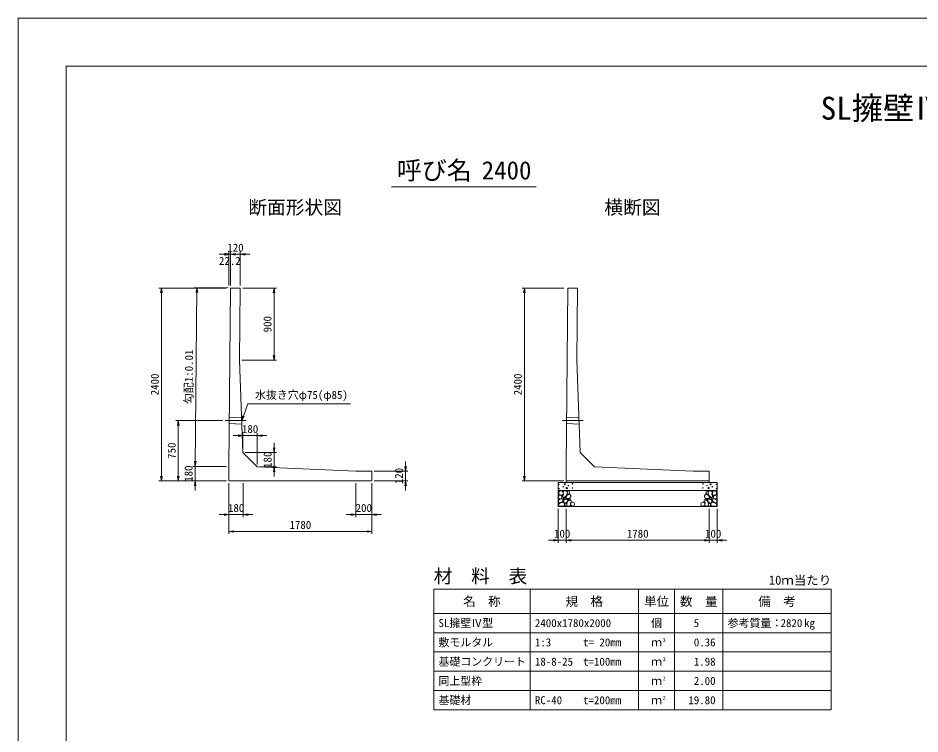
# Model space of a CAD drawing. Units: millimetres at full size, sheet at 1:30. Extents: x 0 to 25230, y 0 to 17820.
# Drawn here: x 0 to 11229, y 8910 to 17820 of the extents above; entities that cross this region are included whole.
import ezdxf
from ezdxf.enums import TextEntityAlignment as Align

# ---------------------------------------------------------------- set-up
doc = ezdxf.new("R2010")
doc.units = ezdxf.units.MM
doc.header["$LTSCALE"] = 30
doc.linetypes.add('CHAIN', pattern=[18.5, 12, -1.5, 3.5, -1.5])
doc.linetypes.add('DASHED_SPACED', pattern=[12, 6, -6])
for name, color, linetype, lineweight in [('D-BMK', 2, 'CHAIN', 13), ('D-DCR-HCHn', 4, 'Continuous', 9), ('D-MTR-FRAM', 7, 'Continuous', 13), ('D-MTR-LINE', 7, 'Continuous', 13), ('D-STR-DIM', 7, 'Continuous', 13), ('D-STR-STRn', 1, 'Continuous', 13), ('D-STR-TXT', 7, 'Continuous', 13), ('D-TTL', 2, 'Continuous', 13), ('D-TTL-TXT', 7, 'Continuous', 13)]:
    doc.layers.add(name, color=color, linetype=linetype, lineweight=lineweight)
doc.layers.add('D-MTR', color=7, linetype='Continuous')
doc.layers.add('D-MTR-TXT', color=7, linetype='Continuous')
doc.styles.add('ＭＳ ゴシック', font='')
doc.styles.get('ＭＳ ゴシック').set_extended_font_data('MS Gothic')

# ---------------------------------------------------------------- blocks, each defined once
blk = doc.blocks.new('open_arrow')
at = {"color": 0, "linetype": 'Continuous', "lineweight": -2}
blk.add_lwpolyline([(7.5, 1.25), (0, 0), (7.5, -1.25)], dxfattribs=at)

msp = doc.modelspace()

# ---------------------------------------------------------------- linework, layer by layer
at = {"layer": 'D-BMK'}
for p, q in [((2580.7, 12810), (2834.79, 12810)), ((6780.7, 12810), (7034.79, 12810))]:
    msp.add_line(p, q, dxfattribs=at)
at = {"layer": 'D-DCR-HCHn'}
for points in [[(6776.2, 11931.59), (6755.4, 11936.22), (6736.9, 11926.97), (6734.59, 11906.17), (6739.21, 11889.99), (6762.33, 11883.05), (6778.51, 11883.05), (6785.44, 11894.61), (6785.44, 11920.04)], [(6794.69, 11933.91), (6787.76, 11913.1), (6790.07, 11889.99), (6773.89, 11864.56), (6794.69, 11853), (6817.8, 11864.56), (6831.67, 11883.05), (6836.3, 11913.1), (6831.67, 11929.28), (6817.8, 11936.22)], [(6838.61, 11929.28), (6838.61, 11901.55), (6850.16, 11894.61), (6861.72, 11901.55), (6864.03, 11917.73), (6861.72, 11931.59), (6845.54, 11936.22)], [(8591.39, 11929.28), (8591.39, 11901.55), (8579.84, 11894.61), (8568.28, 11901.55), (8565.97, 11917.73), (8568.28, 11931.59), (8584.46, 11936.22)], [(8635.31, 11933.91), (8642.24, 11913.1), (8639.93, 11889.99), (8656.11, 11864.56), (8635.31, 11853), (8612.2, 11864.56), (8598.33, 11883.05), (8593.7, 11913.1), (8598.33, 11929.28), (8612.2, 11936.22)], [(8653.8, 11931.59), (8674.6, 11936.22), (8693.1, 11926.97), (8695.41, 11906.17), (8690.79, 11889.99), (8667.67, 11883.05), (8651.49, 11883.05), (8644.56, 11894.61), (8644.56, 11920.04)], [(6732.28, 11873.81), (6725.35, 11853), (6734.59, 11839.14), (6757.71, 11836.82), (6773.49, 11843.6), (6766.95, 11859.94), (6771.58, 11869.18), (6762.33, 11878.43), (6748.46, 11883.05)], [(6776.16, 11797.01), (6793.28, 11822.69), (6791.14, 11829.11), (6767.59, 11835.53), (6746.19, 11833.39), (6731.21, 11820.55), (6729.07, 11805.57), (6731.21, 11790.59), (6748.33, 11786.31)], [(6799.31, 11853), (6787.76, 11843.76), (6792.38, 11836.82), (6808.56, 11836.82), (6815.49, 11839.14), (6820.12, 11848.38), (6813.18, 11855.32)], [(6836.08, 11797.01), (6846.78, 11822.69), (6838.22, 11833.39), (6812.54, 11833.39), (6801.84, 11829.11), (6791.14, 11814.13), (6791.14, 11801.29), (6801.84, 11784.17), (6814.68, 11782.03)], [(6833.98, 11878.43), (6822.43, 11850.69), (6831.67, 11839.14), (6859.41, 11839.14), (6870.97, 11843.76), (6882.53, 11859.94), (6882.53, 11873.81), (6870.97, 11892.3), (6857.1, 11894.61)], [(6872.47, 11745.64), (6878.89, 11764.91), (6876.75, 11786.31), (6891.73, 11809.85), (6872.47, 11820.55), (6851.06, 11809.85), (6838.22, 11792.73), (6833.94, 11764.91), (6838.22, 11749.92), (6851.06, 11743.5)], [(6868.19, 11820.55), (6878.89, 11829.11), (6874.61, 11835.53), (6859.62, 11835.53), (6853.2, 11833.39), (6848.92, 11824.83), (6855.34, 11818.41)], [(6889.59, 11747.78), (6908.85, 11743.5), (6925.97, 11752.06), (6928.11, 11771.33), (6923.83, 11786.31), (6902.43, 11792.73), (6887.45, 11792.73), (6881.03, 11782.03), (6881.03, 11758.48)], [(8540.41, 11747.78), (8521.15, 11743.5), (8504.03, 11752.06), (8501.89, 11771.33), (8506.17, 11786.31), (8527.57, 11792.73), (8542.55, 11792.73), (8548.97, 11782.03), (8548.97, 11758.48)], [(8557.53, 11745.64), (8551.11, 11764.91), (8553.25, 11786.31), (8538.27, 11809.85), (8557.53, 11820.55), (8578.94, 11809.85), (8591.78, 11792.73), (8596.06, 11764.91), (8591.78, 11749.92), (8578.94, 11743.5)], [(8596.02, 11878.43), (8607.57, 11850.69), (8598.33, 11839.14), (8570.59, 11839.14), (8559.03, 11843.76), (8547.47, 11859.94), (8547.47, 11873.81), (8559.03, 11892.3), (8572.9, 11894.61)], [(8561.81, 11820.55), (8551.11, 11829.11), (8555.39, 11835.53), (8570.38, 11835.53), (8576.8, 11833.39), (8581.08, 11824.83), (8574.66, 11818.41)], [(8593.92, 11797.01), (8583.22, 11822.69), (8591.78, 11833.39), (8617.46, 11833.39), (8628.16, 11829.11), (8638.86, 11814.13), (8638.86, 11801.29), (8628.16, 11784.17), (8615.32, 11782.03)], [(8630.69, 11853), (8642.24, 11843.76), (8637.62, 11836.82), (8621.44, 11836.82), (8614.51, 11839.14), (8609.88, 11848.38), (8616.82, 11855.32)], [(8653.84, 11797.01), (8636.72, 11822.69), (8638.86, 11829.11), (8662.41, 11835.53), (8683.81, 11833.39), (8698.79, 11820.55), (8700.93, 11805.57), (8698.79, 11790.59), (8681.67, 11786.31)], [(8697.72, 11873.81), (8704.65, 11853), (8695.41, 11839.14), (8672.29, 11836.82), (8656.51, 11843.6), (8663.05, 11859.94), (8658.42, 11869.18), (8667.67, 11878.43), (8681.54, 11883.05)], [(6784.72, 11743.5), (6799.7, 11749.92), (6803.98, 11771.33), (6795.42, 11786.31), (6780.44, 11790.59), (6761.17, 11788.45), (6739.77, 11779.89), (6729.07, 11767.05), (6729.07, 11752.06), (6735.49, 11743.5), (6761.17, 11745.64)], [(6831.8, 11749.92), (6831.8, 11775.61), (6821.1, 11782.03), (6810.4, 11775.61), (6808.26, 11760.62), (6810.4, 11747.78), (6825.38, 11743.5)], [(8598.2, 11749.92), (8598.2, 11775.61), (8608.9, 11782.03), (8619.6, 11775.61), (8621.74, 11760.62), (8619.6, 11747.78), (8604.62, 11743.5)], [(8645.28, 11743.5), (8630.3, 11749.92), (8626.02, 11771.33), (8634.58, 11786.31), (8649.56, 11790.59), (8668.83, 11788.45), (8690.23, 11779.89), (8700.93, 11767.05), (8700.93, 11752.06), (8694.51, 11743.5), (8668.83, 11745.64)]]:
    msp.add_lwpolyline(points, close=True, dxfattribs=at)
for centre, radius in [((6735.73, 12017.43), 3), ((6808.34, 12017.43), 7.5), ((6903.13, 12023.48), 3), ((8526.87, 12023.48), 3), ((8621.66, 12017.43), 7.5), ((8694.27, 12017.43), 3), ((6736.87, 11963.92), 3), ((6787.29, 11985.76), 3), ((6831.66, 11969.97), 7.5), ((6852.71, 12001.64), 3), ((6904.27, 11969.97), 3), ((8525.73, 11969.97), 3), ((8577.29, 12001.64), 3), ((8598.34, 11969.97), 7.5), ((8642.71, 11985.76), 3), ((8693.13, 11963.92), 3)]:
    msp.add_circle(centre, radius, dxfattribs=at)
at = {"layer": 'D-MTR-FRAM'}
for p, q in [((5175, 10710), (10125, 10710)), ((5175, 10710), (5175, 9210)), ((10125, 10710), (10125, 9210)), ((5175, 9210), (10125, 9210))]:
    msp.add_line(p, q, dxfattribs=at)
at = {"layer": 'D-MTR-LINE'}
for p, q in [((6375, 10710), (6375, 9210)), ((7725, 10710), (7725, 9210)), ((8175, 10710), (8175, 9210)), ((8775, 10710), (8775, 9210)), ((5175, 10410), (10125, 10410)), ((5175, 10170), (10125, 10170)), ((5175, 9930), (10125, 9930)), ((5175, 9690), (10125, 9690)), ((5175, 9450), (10125, 9450))]:
    msp.add_line(p, q, dxfattribs=at)
at = {"layer": 'D-STR-DIM'}
for p, q in [((2767.2, 14879.79), (2505, 14879.79)), ((2527.2, 14879.79), (2887.21, 14879.79)), ((2625, 14490), (2625, 14909.79)), ((2647.2, 14490), (2647.2, 14909.79)), ((2647.2, 14490), (2647.2, 14909.79)), ((2767.21, 14490), (2767.21, 14909.79)), ((2595, 14460), (1755, 14460)), ((1785, 12060), (1785, 14460)), ((2617.2, 14460.3), (2197.52, 14464.5)), ((2205.32, 12244.2), (2227.52, 14464.2)), ((2797.21, 14460), (3218.21, 14460)), ((3188.21, 14460), (3188.21, 13560)), ((6795, 14460), (6275, 14460)), ((6305, 12060), (6305, 14460)), ((2788.21, 13560), (3218.21, 13560)), ((2550.7, 12810), (1965, 12810)), ((1995, 12060), (1995, 12810)), ((3098.88, 12622.55), (2678.88, 12622.55)), ((2798.88, 12442.55), (2798.88, 12652.55)), ((2978.88, 12262.55), (2978.88, 12652.55)), ((3188.88, 12532.55), (3188.88, 12112.55)), ((2205, 11940), (2205, 12360)), ((2828.88, 12412.55), (3218.88, 12412.55)), ((2595, 12240.3), (2175.32, 12244.5)), ((4825, 11940), (4825, 12300)), ((2595, 12240), (2175, 12240)), ((3008.88, 12232.55), (3218.88, 12232.55)), ((4435, 12180), (4855, 12180)), ((2595, 12060), (1755, 12060)), ((2595, 12060), (1965, 12060)), ((2595, 12060), (2175, 12060)), ((2625, 12030), (2625, 11610)), ((2625, 12030), (2625, 11400)), ((2805, 12030), (2805, 11610)), ((4205, 12030), (4205, 11610)), ((4405, 12030), (4405, 11400)), ((4405, 12030), (4405, 11610)), ((4435, 12060), (4855, 12060)), ((6795, 12060), (6275, 12060)), ((6725, 11710), (6725, 11290)), ((6825, 11710), (6825, 11290)), ((6825, 11710), (6825, 11290)), ((8605, 11710), (8605, 11290)), ((8605, 11710), (8605, 11290)), ((8705, 11710), (8705, 11290)), ((2505, 11640), (2925, 11640)), ((4085, 11640), (4525, 11640)), ((2625, 11430), (4405, 11430)), ((6945, 11320), (6605, 11320)), ((6825, 11320), (8605, 11320)), ((8485, 11320), (8825, 11320))]:
    msp.add_line(p, q, dxfattribs=at)
at = {"layer": 'D-STR-STRn'}
for p, q in [((2625, 12240), (2647.2, 14460)), ((2647.2, 14460), (2767.21, 14460)), ((2758.21, 13560), (2767.21, 14460)), ((6825, 12240), (6847.2, 14460)), ((6847.2, 14460), (6967.21, 14460)), ((6958.21, 13560), (6967.21, 14460)), ((2758.21, 13560), (2798.88, 12412.55)), ((6958.21, 13560), (6998.88, 12412.55)), ((2978.88, 12232.55), (2798.88, 12412.55)), ((7178.88, 12232.55), (6998.88, 12412.55)), ((2625, 12060), (2625, 12240)), ((2978.88, 12232.55), (4205, 12180)), ((4405, 12180), (4205, 12180)), ((4405, 12060), (4405, 12180)), ((6825, 12060), (6825, 12240)), ((7178.88, 12232.55), (8405, 12180)), ((8405, 12180), (8605, 12180)), ((8605, 12060), (8605, 12180)), ((2625, 12060), (4405, 12060)), ((6725, 11740), (6725, 12040)), ((6725, 12040), (8705, 12040)), ((6825, 12060), (6825, 12040)), ((6825, 12060), (8605, 12060)), ((8605, 12060), (8605, 12040)), ((8705, 12040), (8705, 11740)), ((6725, 11940), (8705, 11940)), ((6725, 11740), (8705, 11740))]:
    msp.add_line(p, q, dxfattribs=at)
at = {"layer": 'D-STR-STRn', "linetype": 'DASHED_SPACED'}
for p, q in [((2631.08, 12847.5), (2783.29, 12852.49)), ((6831.08, 12847.5), (6983.29, 12852.49)), ((2630.33, 12772.5), (2786.3, 12767.49)), ((6830.33, 12772.5), (6986.3, 12767.49))]:
    msp.add_line(p, q, dxfattribs=at)
at = {"layer": 'D-STR-TXT'}
msp.add_lwpolyline([(2784.79, 12810), (2805.07, 12866.47), (2860.18, 13020), (4139.82, 13020)], dxfattribs=at)
at = {"layer": 'D-TTL'}
for points in [[(0, 0), (25230, 0), (25230, 17820), (0, 17820)], [(600, 600), (24630, 600), (24630, 17220), (600, 17220)]]:
    msp.add_lwpolyline(points, close=True, dxfattribs=at)
at = {"layer": 'D-TTL-TXT'}
msp.add_line((4650, 15720), (6450, 15720), dxfattribs=at)

# ---------------------------------------------------------------- block references
at = {"layer": 'D-STR-DIM', "xscale": 8, "yscale": 8}
for p, rotation in [((2625, 14879.79), 180), ((2647.2, 14879.79), 180), ((1785, 14460), 270), ((2227.52, 14464.2), 269.4), ((3188.21, 14460), 270), ((6305, 14460), 270), ((3188.21, 13560), 90), ((1995, 12810), 270), ((2798.88, 12622.55), 180), ((3188.88, 12412.55), 90), ((2205, 12240), 90), ((2205.32, 12244.2), 89.4), ((3188.88, 12232.55), 270), ((4825, 12180), 90), ((1785, 12060), 90), ((1995, 12060), 90), ((2205, 12060), 270), ((4825, 12060), 270), ((6305, 12060), 90), ((2625, 11640), 180), ((4205, 11640), 180), ((4405, 11430), 180), ((6725, 11320), 180), ((8605, 11320), 180), ((8605, 11320), 180)]:
    msp.add_blockref('open_arrow', p, dxfattribs=dict(at, rotation=rotation))
for p in [(2647.2, 14879.79), (2767.21, 14879.79), (2978.88, 12622.55), (2805, 11640), (4405, 11640), (2625, 11430), (6825, 11320), (6825, 11320), (8705, 11320)]:
    msp.add_blockref('open_arrow', p, dxfattribs=at)
at = {"layer": 'D-STR-TXT', "xscale": 8, "yscale": 8, "rotation": 70.3}
msp.add_blockref('open_arrow', (2784.79, 12810), dxfattribs=at)

# ---------------------------------------------------------------- texts
at = {"layer": 'D-MTR', "style": 'ＭＳ ゴシック'}
msp.add_text('材\u3000料\u3000表', height=170.9, dxfattribs=at).set_placement((5175, 10737.23), align=Align.BOTTOM_LEFT)
msp.add_text('10ｍ当たり', height=113.9, dxfattribs=at).set_placement((10125, 10733.15), align=Align.BOTTOM_RIGHT)
at = {"layer": 'D-MTR-TXT', "style": 'ＭＳ ゴシック'}
for s, height, p in [('名\u3000称', 113.9, (5775, 10560)), ('規\u3000格', 113.9, (7050, 10560)), ('単位', 113.9, (7950, 10560)), ('数\u3000量', 113.9, (8475, 10560)), ('備\u3000考', 113.9, (9450, 10560)), ('個', 99.69, (7950, 10290)), ('ｍ', 99.69, (7950, 10050)), ('ｍ', 99.69, (7950, 9810)), ('ｍ', 99.69, (7950, 9570)), ('ｍ', 99.69, (7950, 9330))]:
    msp.add_text(s, height=height, dxfattribs=at).set_placement(p, align=Align.MIDDLE_CENTER)
for s, p in [('SL擁壁Ⅳ型', (5235, 10290)), ('2400x1780x2000', (6435, 10290)), ('参考質量：    kg', (8835, 10290)), ('敷モルタル', (5235, 10050)), ('1:3', (6435, 10050)), ('t= 20mm', (7035, 10050)), ('基礎コンクリート', (5235, 9810)), ('18-8-25', (6435, 9810)), ('t=100mm', (7035, 9810)), ('同上型枠', (5235, 9570)), ('基礎材', (5235, 9330)), ('RC-40', (6435, 9330)), ('t=200mm', (7035, 9330))]:
    msp.add_text(s, height=99.69, dxfattribs=at).set_placement(p, align=Align.MIDDLE_LEFT)
for s, p in [('5', (8480.33, 10290)), ('2820', (9765, 10290)), ('0.36', (8685, 10050)), ('1.98', (8685, 9810)), ('2.00', (8685, 9570)), ('19.80', (8685, 9330))]:
    msp.add_text(s, height=99.69, dxfattribs=at).set_placement(p, align=Align.MIDDLE_RIGHT)
for s, p in [('3', (8025, 10040.44)), ('3', (8025, 9800.44)), ('2', (8025, 9560.44)), ('2', (8025, 9320.44))]:
    msp.add_text(s, height=49.84, dxfattribs=at).set_placement(p, align=Align.BOTTOM_LEFT)
at = {"layer": 'D-STR-DIM', "style": 'ＭＳ ゴシック'}
for s, p in [('120', (2707.2, 14962.29)), ('22.2', (2636.6, 14797.29)), ('180', (2888.88, 12705.05)), ('180', (2715, 11722.5)), ('200', (4305, 11722.5)), ('1780', (3515, 11512.5)), ('100', (6775, 11402.5)), ('1780', (7715, 11402.5)), ('100', (8655, 11402.5))]:
    msp.add_text(s, height=99.69, dxfattribs=at).set_placement(p, align=Align.MIDDLE_CENTER)
for s, rotation, p in [('900', 90, (3105.71, 14010)), ('勾配1:0.01', 89.427, (2126.2, 13355.1)), ('2400', 90, (1702.5, 13260)), ('2400', 90, (6222.5, 13260)), ('750', 90, (1912.5, 12435)), ('180', 90, (3106.38, 12322.55)), ('180', 90, (2122.5, 12150)), ('120', 90, (4742.5, 12120))]:
    msp.add_text(s, height=99.69, rotation=rotation, dxfattribs=at).set_placement(p, align=Align.MIDDLE_CENTER)
at = {"layer": 'D-STR-TXT', "style": 'ＭＳ ゴシック'}
msp.add_text('水抜き穴φ75(φ85)', height=99.69, dxfattribs=at).set_placement((2950.18, 13050), align=Align.BOTTOM_LEFT)
at = {"layer": 'D-TTL-TXT', "style": 'ＭＳ ゴシック'}
for s, height, p in [('SL擁壁Ⅳ型 （大臣認定擁壁）', 284.8, (12615, 16470)), ('呼び名', 227.9, (5182.5, 15742.5)), ('2400', 227.9, (6082.5, 15742.5)), ('断面形状図', 170.9, (3450, 15327.23)), ('横断図', 170.9, (7650, 15327.23))]:
    msp.add_text(s, height=height, dxfattribs=at).set_placement(p, align=Align.BOTTOM_CENTER)

doc.saveas('drawing.dxf')
